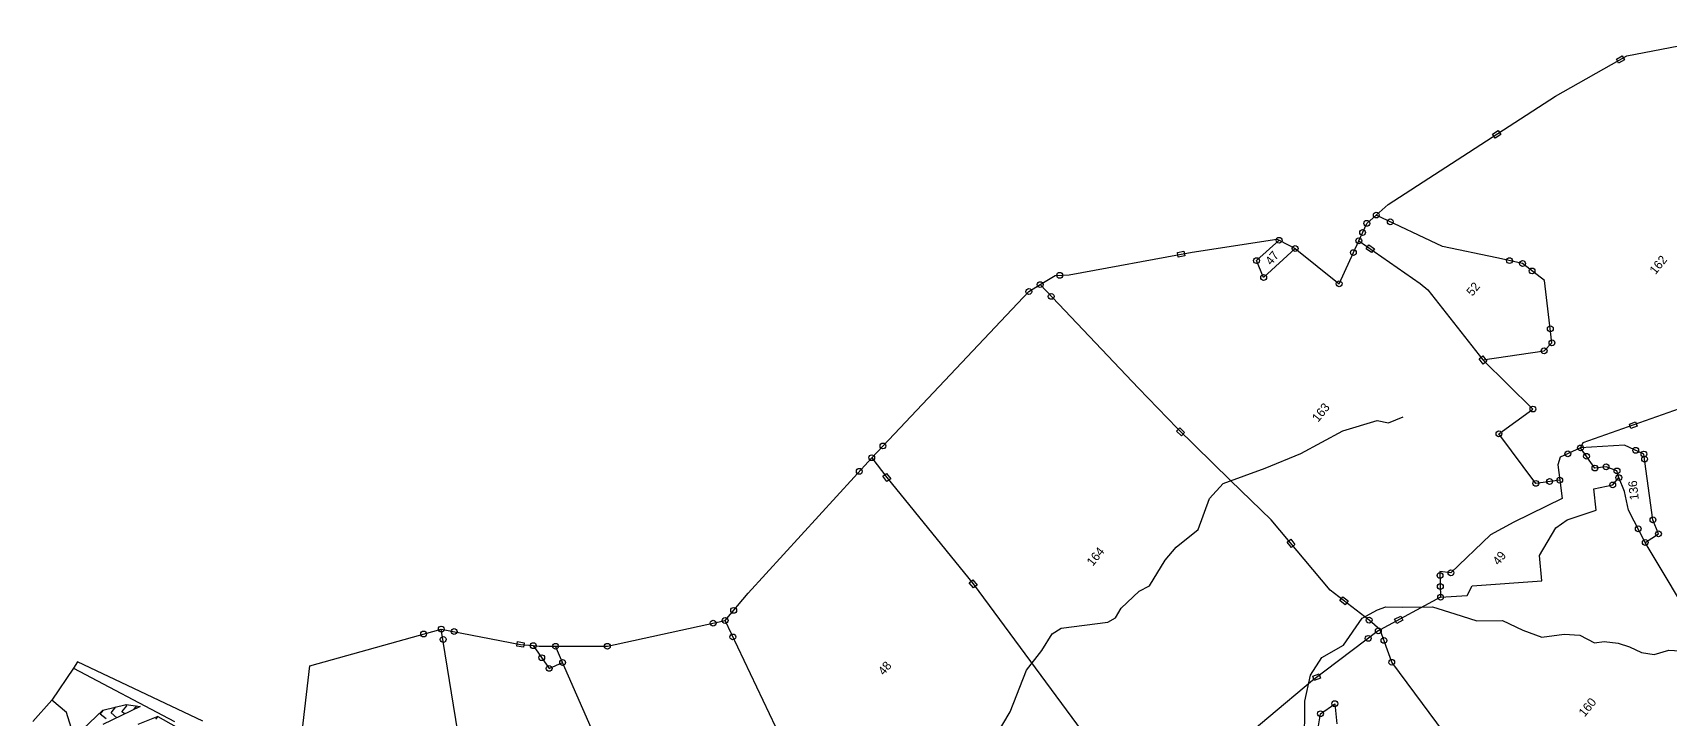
# Model space of a CAD drawing. Header units: metres. Extents: x 303647 to 308666, y 1943822 to 1947889.
# Drawn here: x 303931 to 305615, y 1946841 to 1947546 of the extents above; entities that cross this region are included whole.
import ezdxf

# ---------------------------------------------------------------- set-up
doc = ezdxf.new("R2010")
doc.units = ezdxf.units.M
for name, color, linetype in [('LINE_WATER', 4, 'Continuous'), ('OFF', 1, 'Continuous'), ('POLY_HATCH', 12, 'Continuous'), ('POLY_PARCEL', 6, 'Continuous'), ('POLY_ROAD', 30, 'Continuous'), ('TEXT_PARCEL', 7, 'Continuous'), ('V_BOUND_LINE', 7, 'Continuous')]:
    doc.layers.add(name, color=color, linetype=linetype)
doc.styles.add('TEXT_MAP', font='')
doc.styles.get('TEXT_MAP').set_extended_font_data('Kruti Dev 050')

msp = doc.modelspace()

# ---------------------------------------------------------------- linework, layer by layer
for points in [[(305569.2, 1947518.1), (305563.1, 1947514.7), (305560.8, 1947518.9), (305566.8, 1947522.3)], [(305441.9, 1947441.5), (305436, 1947437.8), (305433.4, 1947441.8), (305439.2, 1947445.6)], [(305116.7, 1947316.6), (305109.8, 1947315.3), (305109, 1947320), (305115.8, 1947321.3)], [(305308.9, 1947319.9), (305303.2, 1947323.9), (305305.9, 1947327.9), (305311.7, 1947323.9)], [(305423.8, 1947205.2), (305419.5, 1947210.7), (305423.3, 1947213.7), (305427.6, 1947208.2)], [(305113.1, 1947131.3), (305108.2, 1947136.2), (305111.5, 1947139.7), (305116.5, 1947134.8)], [(305574.1, 1947143.5), (305580.6, 1947145.8), (305582.3, 1947141.3), (305575.7, 1947139)], [(304810.1, 1947084.2), (304805.9, 1947089.7), (304809.7, 1947092.7), (304814, 1947087.1)], [(305226.3, 1947016.5), (305221.9, 1947021.8), (305225.6, 1947024.9), (305230, 1947019.6)], [(304899.2, 1946974.8), (304894.8, 1946980.2), (304898.6, 1946983.3), (304903, 1946977.8)], [(305281.8, 1946957.5), (305276.3, 1946961.8), (305279.2, 1946965.6), (305284.7, 1946961.4)], [(305341.1, 1946941.6), (305334.9, 1946938.3), (305332.6, 1946942.6), (305338.8, 1946945.8)], [(304436, 1946913.7), (304429.1, 1946915), (304430, 1946919.8), (304436.9, 1946918.4)], [(305256.4, 1946881.8), (305249.9, 1946879.5), (305248.3, 1946884), (305254.8, 1946886.3)]]:
    msp.add_lwpolyline(points, close=True)
for centre in [(305303.9, 1947350), (305313.7, 1947358.5), (305328.1, 1947351.6), (305213.7, 1947332.6), (305295.7, 1947332), (305299.6, 1947340.6), (305230.2, 1947324.1), (305290.1, 1947319.9), (305190.5, 1947311.6), (305450.8, 1947311.6), (305464.2, 1947308.6), (305474, 1947301), (304967.8, 1947286.9), (304987.9, 1947296.5), (305197.8, 1947294.3), (305275.5, 1947287.8), (304956.2, 1947279.8), (304979.2, 1947274.8), (305492.8, 1947241.5), (305486.4, 1947218.8), (305494.5, 1947227), (305474.9, 1947158.9), (305439.9, 1947133.4), (304806, 1947120.9), (305510.8, 1947112.8), (305523.9, 1947118.9), (305580.7, 1947116.4), (305589.1, 1947112.6), (304794.5, 1947108.8), (305530, 1947110.3), (305538.7, 1947098.2), (305550.1, 1947099.4), (305561.4, 1947095.2), (305589.8, 1947107.4), (304781.7, 1947094.8), (305477.9, 1947082.4), (305492.1, 1947084.3), (305502.5, 1947085.7), (305557, 1947080.8), (305563.3, 1947088.3), (305598.4, 1947044.9), (305583.3, 1947035.6), (305604.1, 1947030.5), (305590.5, 1947021.6), (305379.3, 1946987.6), (305390.5, 1946990.4), (305379.6, 1946976.3), (305379.9, 1946965.2), (304652.4, 1946951.7), (304333.3, 1946927.4), (304351.5, 1946932.5), (304364.8, 1946930), (304631.3, 1946938.6), (304643.6, 1946941.3), (305306.3, 1946941.7), (305315.8, 1946930.7), (304353.5, 1946921.8), (304446.2, 1946915.4), (304469.1, 1946914.8), (304522.4, 1946914.8), (304651.6, 1946924.4), (305305.4, 1946922.9), (305321.6, 1946920.8), (304454.9, 1946903), (304476.4, 1946898.1), (305329.6, 1946898.3), (304462.5, 1946892), (305256.3, 1946845.4), (305271, 1946855.7)]:
    msp.add_circle(centre, 2.99)
at = {"layer": 'LINE_WATER'}
for p, q in [((305326.4, 1947144.6), (305341.5, 1947150.8)), ((305235.9, 1947113), (305279.4, 1947136.3)), ((305279.4, 1947136.3), (305314.5, 1947147)), ((305314.5, 1947147), (305326.4, 1947144.6)), ((305156, 1947082.4), (305199.4, 1947098.2)), ((305199.4, 1947098.2), (305235.9, 1947113)), ((305142, 1947067), (305156, 1947082.4)), ((305130.3, 1947034.9), (305142, 1947067)), ((305107.7, 1947016.6), (305130.3, 1947034.9)), ((305096.4, 1947003.5), (305107.7, 1947016.6)), ((305080.2, 1946977.1), (305096.4, 1947003.5)), ((305051.2, 1946953.9), (305069.8, 1946971.6)), ((305069.8, 1946971.6), (305080.2, 1946977.1)), ((305045.4, 1946944.2), (305051.2, 1946953.9)), ((305299.1, 1946943.8), (305314.8, 1946952.3)), ((305314.8, 1946952.3), (305323.4, 1946955.3)), ((305323.4, 1946955.3), (305340.3, 1946955)), ((305340.3, 1946955), (305371.5, 1946955.3)), ((305371.5, 1946955.3), (305394.5, 1946948.1)), ((305394.5, 1946948.1), (305417.1, 1946941.1)), ((304980.3, 1946927.5), (304989.5, 1946933.5)), ((304989.5, 1946933.5), (305037.4, 1946939.7)), ((305037.4, 1946939.7), (305045.4, 1946944.2)), ((305280.1, 1946916), (305299.1, 1946943.8)), ((305417.1, 1946941.1), (305443.6, 1946941.4)), ((305443.6, 1946941.4), (305464.4, 1946931.3)), ((305464.4, 1946931.3), (305484.2, 1946924.1)), ((304969.5, 1946910.4), (304980.3, 1946927.5)), ((305257.8, 1946903.3), (305280.1, 1946916)), ((305484.2, 1946924.1), (305507.2, 1946927.2)), ((305507.2, 1946927.2), (305523, 1946926.3)), ((305523, 1946926.3), (305538.2, 1946918.2)), ((305538.2, 1946918.2), (305548.1, 1946919.6)), ((305548.1, 1946919.6), (305562.6, 1946917.9)), ((305562.6, 1946917.9), (305574.2, 1946914.1)), ((305574.2, 1946914.1), (305586.6, 1946908.2)), ((304953.8, 1946890.2), (304969.5, 1946910.4)), ((305246, 1946885.2), (305257.8, 1946903.3)), ((305586.6, 1946908.2), (305599.7, 1946906.4)), ((305599.7, 1946906.4), (305614.7, 1946910.8)), ((305614.7, 1946910.8), (305644.7, 1946908.9)), ((304936.9, 1946847.3), (304953.8, 1946890.2)), ((305240.2, 1946858.4), (305246, 1946885.2)), ((304916.3, 1946812.6), (304936.9, 1946847.3)), ((305239.7, 1946811), (305240.2, 1946858.4))]:
    msp.add_line(p, q, dxfattribs=at)
at = {"layer": 'OFF'}
for p, q in [((303977, 1946898.6), (303973.1, 1946892.4)), ((303973.1, 1946892.4), (303950.8, 1946859.3)), ((303931.1, 1946837.4), (303950.8, 1946859.3))]:
    msp.add_line(p, q, dxfattribs=at)
at = {"layer": 'POLY_HATCH'}
for p, q in [((303982.6, 1946829.5), (304003.1, 1946848.9)), ((304003.1, 1946848.9), (304027.3, 1946854.9)), ((304041.7, 1946852.9), (304003.3, 1946834.1)), ((304027.3, 1946854.9), (304041.7, 1946852.9)), ((304059.9, 1946842.6), (304039.2, 1946834.3)), ((304059.9, 1946842.6), (304078.8, 1946831.9))]:
    msp.add_line(p, q, dxfattribs=at)
at = {"layer": 'POLY_HATCH', "linetype": 'Continuous'}
for p, q in [((304000.5, 1946845), (304003.8, 1946849.1)), ((304011.7, 1946846.2), (304016.7, 1946852.3)), ((304017.8, 1946841.2), (304011.7, 1946846.2)), ((304022.9, 1946847.3), (304027.9, 1946853.5)), ((304025.7, 1946845.1), (304022.9, 1946847.3)), ((304027.9, 1946853.5), (304026.4, 1946854.7)), ((304035, 1946849.6), (304038.1, 1946853.4)), ((304006.7, 1946840), (304000.5, 1946845)), ((304057.6, 1946839.6), (304060, 1946842.5))]:
    msp.add_line(p, q, dxfattribs=at)
at = {"layer": 'POLY_PARCEL'}
for p, q in [((305381.8, 1947326.2), (305313.7, 1947358.5)), ((305190.5, 1947311.6), (305213.7, 1947332.6)), ((305230.2, 1947324.1), (305197.8, 1947294.3)), ((305295.7, 1947332), (305358.8, 1947288.2)), ((305437.9, 1947314.4), (305381.8, 1947326.2)), ((305197.8, 1947294.3), (305190.5, 1947311.6)), ((305464.2, 1947308.6), (305437.9, 1947314.4)), ((305486.7, 1947291.2), (305464.2, 1947308.6)), ((305069.1, 1947180.4), (304967.8, 1947286.9)), ((305358.8, 1947288.2), (305366.8, 1947281.5)), ((305494.5, 1947227), (305486.7, 1947291.2)), ((305366.8, 1947281.5), (305423.5, 1947209.4)), ((305423.5, 1947209.4), (305486.4, 1947218.8)), ((305486.4, 1947218.8), (305494.5, 1947227)), ((305474.9, 1947158.9), (305423.5, 1947209.4)), ((305108.7, 1947139.1), (305069.1, 1947180.4)), ((305648.8, 1947167.4), (305526.3, 1947124.1)), ((305439.9, 1947133.4), (305474.9, 1947158.9)), ((305163.7, 1947085.2), (305108.7, 1947139.1)), ((305477.9, 1947082.4), (305439.9, 1947133.4)), ((305523.9, 1947118.9), (305503, 1947109.2)), ((305526.3, 1947124.1), (305523.9, 1947118.9)), ((305569, 1947121.7), (305523.9, 1947118.9)), ((305538.7, 1947098.2), (305523.9, 1947118.9)), ((305589.1, 1947112.6), (305569, 1947121.7)), ((304794.5, 1947108.8), (304809.9, 1947088.4)), ((305503, 1947109.2), (305500.5, 1947101.5)), ((305500.5, 1947101.5), (305502.5, 1947085.7)), ((305550.1, 1947099.4), (305538.7, 1947098.2)), ((305561.4, 1947095.2), (305550.1, 1947099.4)), ((305598.4, 1947044.9), (305589.1, 1947112.6)), ((304809.9, 1947088.4), (304898.9, 1946979)), ((305205.6, 1947045), (305163.7, 1947085.2)), ((305502.5, 1947085.7), (305477.9, 1947082.4)), ((305502.5, 1947085.7), (305505, 1947066.9)), ((305557, 1947080.8), (305563.3, 1947088.3)), ((305563.3, 1947088.3), (305561.4, 1947095.2)), ((305569.2, 1947074), (305563.3, 1947088.3)), ((305505, 1947066.9), (305455.2, 1947042.5)), ((305537.4, 1947076.9), (305557, 1947080.8)), ((305540.1, 1947054.8), (305537.4, 1947076.9)), ((305573.3, 1947054.8), (305569.2, 1947074)), ((305510.2, 1947045), (305540.1, 1947054.8)), ((305590.5, 1947021.6), (305573.3, 1947054.8)), ((305266.1, 1946972.6), (305205.6, 1947045)), ((305455.2, 1947042.5), (305431.3, 1947029.3)), ((305481.5, 1947008.1), (305498.6, 1947036.8)), ((305498.6, 1947036.8), (305510.2, 1947045)), ((305590.5, 1947021.6), (305604.1, 1947030.5)), ((305604.1, 1947030.5), (305598.4, 1947044.9)), ((305431.3, 1947029.3), (305390.5, 1946990.4)), ((305645.3, 1946930.1), (305590.5, 1947021.6)), ((305484, 1946982), (305481.5, 1947008.1)), ((305390.5, 1946990.4), (305379.1, 1946991.6)), ((305379.1, 1946991.6), (305379.9, 1946965.2)), ((305412.2, 1946977.1), (305484, 1946982)), ((304898.9, 1946979), (305011, 1946826.9)), ((305306.3, 1946941.7), (305266.1, 1946972.6)), ((305379.9, 1946965.2), (305317.7, 1946931.8)), ((305379.9, 1946965.2), (305407.3, 1946966.9)), ((305407.3, 1946966.9), (305412.2, 1946977.1)), ((304370.6, 1946813.9), (304351.5, 1946932.5)), ((304755.3, 1946706.3), (304643.6, 1946941.3)), ((305315.8, 1946930.7), (305248.1, 1946879.7)), ((305317.6, 1946931.8), (305306.3, 1946941.7)), ((305317.7, 1946931.8), (305315.8, 1946930.7)), ((305317.7, 1946931.8), (305317.6, 1946931.8)), ((305329.6, 1946898.3), (305317.7, 1946931.8)), ((304446.2, 1946915.4), (304462.5, 1946892)), ((304476.4, 1946898.1), (304469.1, 1946914.8)), ((304462.5, 1946892), (304476.4, 1946898.1)), ((304511.9, 1946816.6), (304476.4, 1946898.1)), ((305437.6, 1946753.3), (305329.6, 1946898.3)), ((304205.8, 1946806.2), (304216.1, 1946894.5)), ((305248.1, 1946879.7), (305080, 1946738.8)), ((303965.7, 1946846.5), (303950.8, 1946859.3)), ((303978.7, 1946805.9), (303965.7, 1946846.5)), ((305248.8, 1946800.2), (305256.3, 1946845.4)), ((305256.3, 1946845.4), (305271, 1946855.7)), ((305271, 1946855.7), (305273.2, 1946835))]:
    msp.add_line(p, q, dxfattribs=at)
at = {"layer": 'POLY_ROAD'}
for p, q in [((304106.2, 1946837.6), (303977, 1946898.6)), ((303973.1, 1946892.4), (304077.1, 1946837.5))]:
    msp.add_line(p, q, dxfattribs=at)
at = {"layer": 'V_BOUND_LINE'}
for p, q in [((305571.6, 1947522.2), (305694.7, 1947546.1)), ((305498, 1947480.9), (305571.6, 1947522.2)), ((305326, 1947369.3), (305498, 1947480.9)), ((305313.7, 1947358.5), (305326, 1947369.3)), ((305303.9, 1947350), (305313.7, 1947358.5)), ((305124.2, 1947320.4), (305211.5, 1947333.7)), ((305211.5, 1947333.7), (305213.7, 1947332.6)), ((305295.7, 1947332), (305303.9, 1947350)), ((304997.6, 1947296.9), (305124.2, 1947320.4)), ((305213.7, 1947332.6), (305230.2, 1947324.1)), ((305230.2, 1947324.1), (305275.5, 1947287.8)), ((305275.5, 1947287.8), (305295.7, 1947332)), ((304956.2, 1947279.8), (304967.8, 1947286.9)), ((304967.8, 1947286.9), (304983.2, 1947296.4)), ((304983.2, 1947296.4), (304997.6, 1947296.9)), ((304794.5, 1947108.8), (304956.2, 1947279.8)), ((304667.3, 1946969.5), (304794.5, 1947108.8)), ((304643.6, 1946941.3), (304667.3, 1946969.5)), ((304216.1, 1946894.5), (304351.5, 1946932.5)), ((304351.5, 1946932.5), (304433, 1946916.7)), ((304522.4, 1946914.8), (304643.6, 1946941.3)), ((304433, 1946916.7), (304446.2, 1946915.4)), ((304446.2, 1946915.4), (304452.1, 1946914.8)), ((304452.1, 1946914.8), (304469.1, 1946914.8)), ((304469.1, 1946914.8), (304522.4, 1946914.8))]:
    msp.add_line(p, q, dxfattribs=at)

# ---------------------------------------------------------------- texts
at = {"layer": 'TEXT_PARCEL', "style": 'TEXT_MAP'}
for s, rotation, p in [('47', 50.9303, (305205.6, 1947306.3)), ('162', 50.9303, (305601, 1947296.7)), ('52', 50.9303, (305412.6, 1947274.4)), ('163', 50.9303, (305253.8, 1947144.8)), ('136', 95.8953, (305583.8, 1947065.7)), ('164', 50.9303, (305021.9, 1946996.5)), ('49', 50.9303, (305439.5, 1946997.5)), ('48', 50.9303, (304807.1, 1946884.2)), ('160', 50.9303, (305528.1, 1946841.4))]:
    msp.add_text(s, height=9.02, rotation=rotation, dxfattribs=at).set_placement(p)

doc.saveas('drawing.dxf')
